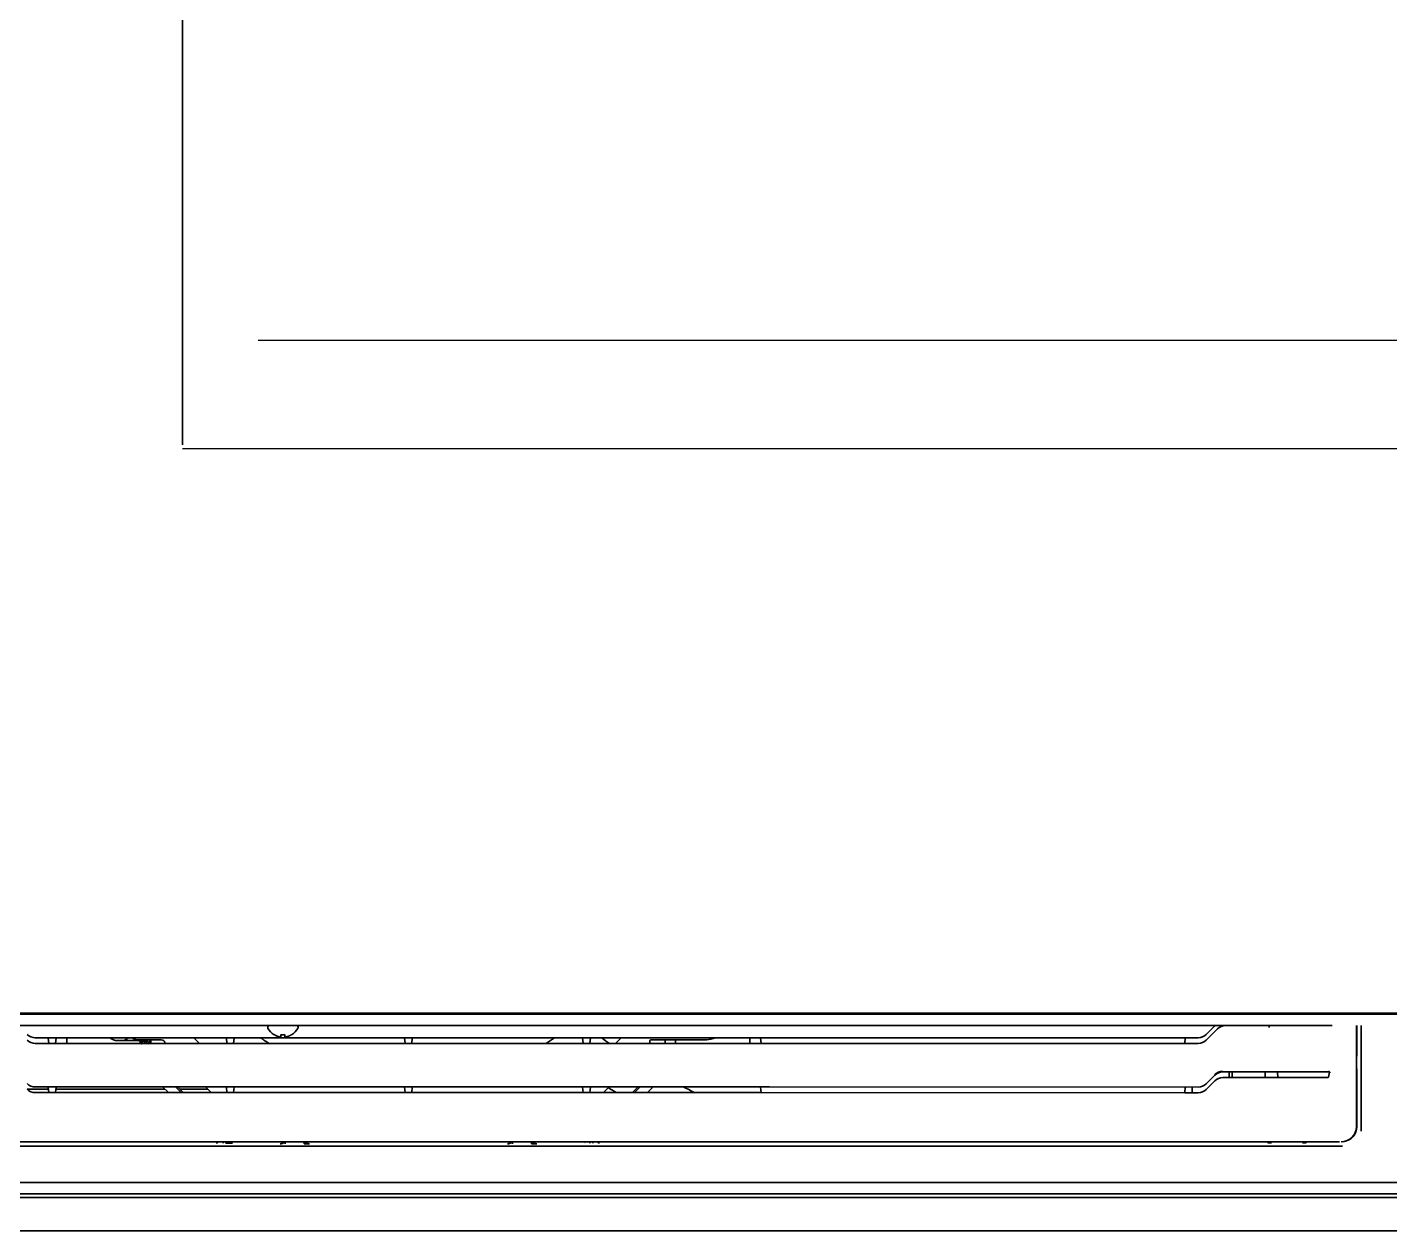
# Model space of a CAD drawing. Header units: inches. Extents: x 786 to 5755, y -850 to 3635.
# Drawn here: x 3603.3 to 3962.9, y 1287.9 to 1605.5 of the extents above; entities that cross this region are included whole.
import ezdxf

# ---------------------------------------------------------------- set-up
doc = ezdxf.new("R2010")
doc.units = ezdxf.units.IN
doc.layers.add('1', color=7, linetype='Continuous', true_color=0xffffff)
doc.layers.add('4', color=7, linetype='Continuous', true_color=0xffffff)

msp = doc.modelspace()

# ---------------------------------------------------------------- linework, layer by layer
at = {"color": 2}
msp.add_line((3664.24, 1522.93), (3987.24, 1522.93), dxfattribs=at)
at = {"color": 7}
msp.add_line((3644.24, 1494.38), (4007.24, 1494.38), dxfattribs=at)
at = {"layer": '1', "color": 7, "linetype": 'Continuous', "lineweight": 35}
for p, q in [((3644.24, 1987.38), (3644.24, 1495.38)), ((3593.79, 1345.13), (3996.34, 1345.13)), ((3594.24, 1345.38), (4057.74, 1345.38)), ((3655.14, 1345.13), (3655.14, 1345.38)), ((3593.79, 1342.13), (3947.69, 1342.13)), ((3666.74, 1341.73), (3666.74, 1341.53)), ((3674.74, 1341.53), (3674.74, 1341.73)), ((3916.69, 1341.98), (3914.44, 1339.73)), ((3931.02, 1342.07), (3919.52, 1342.07)), ((3925.89, 1342.07), (3925.89, 1342.11)), ((3926.29, 1342.11), (3926.29, 1342.07)), ((3929.96, 1342.07), (3929.96, 1342.1)), ((3954.06, 1315.4), (3954.06, 1342.11)), ((3608.59, 1338.88), (3605.41, 1338.88)), ((3611.14, 1338.88), (3608.59, 1338.88)), ((3608.99, 1337.38), (3608.84, 1338.84)), ((3610.89, 1338.84), (3610.74, 1337.38)), ((3655.59, 1338.88), (3611.14, 1338.88)), ((3638.66, 1338.34), (3632.35, 1338.34)), ((3647.24, 1338.88), (3648.74, 1337.38)), ((3658.14, 1338.88), (3655.59, 1338.88)), ((3655.99, 1337.38), (3655.84, 1338.84)), ((3657.89, 1338.84), (3657.74, 1337.38)), ((3702.59, 1338.88), (3658.14, 1338.88)), ((3668.44, 1339.65), (3668.44, 1339.69)), ((3673.04, 1339.69), (3673.04, 1339.65)), ((3705.14, 1338.88), (3702.59, 1338.88)), ((3702.99, 1337.38), (3702.84, 1338.84)), ((3704.89, 1338.84), (3704.74, 1337.38)), ((3749.59, 1338.88), (3705.14, 1338.88)), ((3740.74, 1337.38), (3740.74, 1337.68)), ((3752.14, 1338.88), (3749.59, 1338.88)), ((3749.99, 1337.38), (3749.84, 1338.84)), ((3751.89, 1338.84), (3751.74, 1337.38)), ((3796.59, 1338.88), (3752.14, 1338.88)), ((3758.5, 1337.38), (3760, 1338.88)), ((3767.57, 1337.38), (3767.57, 1337.84)), ((3768.07, 1338.34), (3782.57, 1338.34)), ((3799.14, 1338.88), (3796.59, 1338.88)), ((3796.99, 1337.38), (3796.84, 1338.84)), ((3912.32, 1338.86), (3799.14, 1338.88)), ((3908.89, 1338.81), (3908.74, 1337.36)), ((3917.4, 1341.19), (3914.44, 1338.23)), ((3608.99, 1337.38), (3605.41, 1337.38)), ((3610.74, 1337.38), (3608.99, 1337.38)), ((3655.99, 1337.38), (3610.74, 1337.38)), ((3657.74, 1337.38), (3655.99, 1337.38)), ((3702.99, 1337.38), (3657.74, 1337.38)), ((3704.74, 1337.38), (3702.99, 1337.38)), ((3749.99, 1337.38), (3704.74, 1337.38)), ((3751.74, 1337.38), (3749.99, 1337.38)), ((3796.99, 1337.38), (3751.74, 1337.38)), ((3908.74, 1337.38), (3796.99, 1337.38)), ((3912.32, 1337.36), (3908.74, 1337.36)), ((3916.69, 1328.98), (3914.44, 1326.73)), ((3916.69, 1327.48), (3914.44, 1325.23)), ((3946.96, 1329.86), (3918.81, 1329.86)), ((3946.2, 1328.36), (3918.81, 1328.36)), ((3920.46, 1329.86), (3920.46, 1328.36)), ((3921.26, 1329.86), (3921.26, 1328.36)), ((3929.96, 1328.36), (3929.96, 1329.86)), ((3933.3, 1328.36), (3933.27, 1329.86)), ((3946.99, 1329.81), (3946.7, 1328.44)), ((3603.23, 1325.32), (3608.89, 1325.32)), ((3608.59, 1325.88), (3605.41, 1325.88)), ((3608.99, 1324.38), (3605.41, 1324.38)), ((3611.14, 1325.88), (3608.59, 1325.88)), ((3608.99, 1324.38), (3608.84, 1325.84)), ((3610.74, 1324.38), (3608.99, 1324.38)), ((3610.89, 1325.84), (3610.74, 1324.38)), ((3655.99, 1324.38), (3610.74, 1324.38)), ((3610.84, 1325.32), (3622.49, 1325.32)), ((3655.59, 1325.88), (3611.14, 1325.88)), ((3622.49, 1325.32), (3639.58, 1325.32)), ((3643.52, 1325.32), (3650.91, 1325.32)), ((3650.34, 1325.88), (3651.84, 1324.38)), ((3658.14, 1325.88), (3655.59, 1325.88)), ((3655.99, 1324.38), (3655.84, 1325.84)), ((3657.74, 1324.38), (3655.99, 1324.38)), ((3657.89, 1325.84), (3657.74, 1324.38)), ((3702.99, 1324.38), (3657.74, 1324.38)), ((3702.59, 1325.88), (3658.14, 1325.88)), ((3660.45, 1325.88), (3660.44, 1325.88)), ((3660.45, 1325.88), (3702.61, 1325.88)), ((3668.32, 1325.88), (3668.32, 1325.88)), ((3669.24, 1325.88), (3669.24, 1325.88)), ((3705.14, 1325.88), (3702.59, 1325.88)), ((3702.99, 1324.38), (3702.84, 1325.84)), ((3704.74, 1324.38), (3702.99, 1324.38)), ((3704.89, 1325.84), (3704.74, 1324.38)), ((3749.99, 1324.38), (3704.74, 1324.38)), ((3705.12, 1325.88), (3746.79, 1325.88)), ((3749.59, 1325.88), (3705.14, 1325.88)), ((3716.8, 1325.88), (3716.8, 1325.88)), ((3740.74, 1325.88), (3740.74, 1325.88)), ((3746.8, 1325.88), (3746.79, 1325.88)), ((3752.14, 1325.88), (3749.59, 1325.88)), ((3749.99, 1324.38), (3749.84, 1325.84)), ((3751.74, 1324.38), (3749.99, 1324.38)), ((3751.89, 1325.84), (3751.74, 1324.38)), ((3796.99, 1324.38), (3751.74, 1324.38)), ((3796.59, 1325.88), (3752.14, 1325.88)), ((3755.4, 1324.38), (3756.9, 1325.88)), ((3799.14, 1325.88), (3796.59, 1325.88)), ((3796.99, 1324.38), (3796.84, 1325.84)), ((3908.74, 1324.36), (3796.99, 1324.38)), ((3912.32, 1325.86), (3799.14, 1325.88)), ((3908.89, 1325.81), (3908.74, 1324.36)), ((3912.32, 1324.36), (3908.74, 1324.36)), ((3910.74, 1325.86), (3910.74, 1324.36)), ((3954.06, 1322.61), (3954.18, 1322.61)), ((3567.66, 1311.43), (3949.61, 1311.43)), ((4195.24, 1297.63), (3456.24, 1297.63)), ((3464.54, 1296.73), (4189.24, 1296.73)), ((4189.24, 1287.93), (3462.54, 1287.93))]:
    msp.add_line(p, q, dxfattribs=at)
for centre, radius, start, end in [((3667.14, 1341.73), 0.4, 90, 180), ((3667.14, 1341.53), 0.4, 180, 210.3012), ((3670.94, 1343.75), 4.8, 210.3012, 238.6273), ((3670.54, 1343.75), 4.8, 301.3727, 329.6988), ((3674.34, 1341.73), 0.4, 0, 90), ((3674.34, 1341.53), 0.4, 329.6988, 0), ((3918.81, 1339.86), 3, 131.4091, 135), ((3605.41, 1341.88), 3, 225, 270), ((3605.41, 1340.38), 3, 225, 270), ((3632.35, 1340.34), 2, 226.8886, 270), ((3638.66, 1337.34), 1, 2.2894, 90), ((3768.07, 1337.84), 0.5, 90, 180), ((3782.57, 1343.34), 5, 270, 296.8791), ((3912.32, 1341.86), 3, 270, 315), ((3912.32, 1340.36), 3, 270, 315), ((3918.81, 1326.86), 3.14, 90, 135), ((3918.81, 1326.86), 3, 90, 135), ((3918.81, 1325.36), 3, 90, 135), ((3605.41, 1328.88), 3, 225, 270), ((3605.41, 1327.38), 3, 225, 270), ((3912.32, 1328.86), 3, 270, 315), ((3912.32, 1327.36), 3, 270, 315)]:
    msp.add_arc(centre, radius, start, end, dxfattribs=at)
for centre, major_axis, ratio, start_param, end_param in [((3919.51, 1339.06), (-1.2, -2.76), 0.995478, 3.550685, 4.336194), ((3931.01, 1341.61), (0, 0.5), 0.017455, 4.712389, 6.195919), ((3608.59, 1338.84), (0.25, 0), 0.166667, 0.017453, 1.570796), ((3611.14, 1338.84), (0.25, 0), 0.166667, 1.570796, 3.124139), ((3655.59, 1338.84), (0.25, 0), 0.166667, 0.017453, 1.570796), ((3658.14, 1338.84), (0.25, 0), 0.166667, 1.570796, 3.124139), ((3703.66, 1348.88), (44.84, 0), 0.444209, 3.667605, 3.764417), ((3702.59, 1338.84), (0.25, 0), 0.166667, 0.017453, 1.570796), ((3705.14, 1338.84), (0.25, 0), 0.166667, 1.570796, 3.124139), ((3703.66, 1348.88), (44.84, 0), 0.444209, 5.667639, 5.757173), ((3749.59, 1338.84), (0.25, 0), 0.166667, 0.017453, 1.570796), ((3752.14, 1338.84), (0.25, 0), 0.166667, 1.570796, 3.124139), ((3796.59, 1338.84), (0.25, 0), 0.166667, 0.017453, 1.570796), ((3909.14, 1338.81), (0.25, 0), 0.166667, 1.570796, 3.124139), ((3946.2, 1328.44), (0.5, 0), 0.166667, 4.712389, 6.248279), ((3608.59, 1325.84), (0.25, 0), 0.166667, 0.017453, 1.570796), ((3611.14, 1325.84), (0.25, 0), 0.166667, 1.570796, 3.124139), ((3655.59, 1325.84), (0.25, 0), 0.166667, 0.017453, 1.570796), ((3658.14, 1325.84), (0.25, 0), 0.166667, 1.570796, 3.124139), ((3702.59, 1325.84), (0.25, 0), 0.166667, 0.017453, 1.570796), ((3705.14, 1325.84), (0.25, 0), 0.166667, 1.570796, 3.124139), ((3749.59, 1325.84), (0.25, 0), 0.166667, 0.017453, 1.570796), ((3752.14, 1325.84), (0.25, 0), 0.166667, 1.570796, 3.124139), ((3796.59, 1325.84), (0.25, 0), 0.166667, 0.017453, 1.570796), ((3909.14, 1325.81), (0.25, 0), 0.166667, 1.570796, 3.124139), ((3950.06, 1315.41), (-2.83, 2.83), 0.999848, 2.356347, 3.926839)]:
    msp.add_ellipse(centre, major_axis=major_axis, ratio=ratio, start_param=start_param, end_param=end_param, dxfattribs=at)
for points, knots in [([(3668.44, 1339.69), (3668.64, 1339.56), (3668.85, 1339.45), (3669.18, 1339.32), (3669.29, 1339.27), (3669.51, 1339.2), (3669.62, 1339.16), (3669.74, 1339.14)], [0, 0, 0, 0, 0.5, 0.5, 0.75, 0.75, 1, 1, 1, 1]), ([(3671.24, 1339.69), (3671.24, 1339.56), (3671.24, 1339.45), (3671.24, 1339.32), (3671.24, 1339.27), (3671.24, 1339.2), (3671.24, 1339.16), (3671.24, 1339.14)], [0, 0, 0, 0, 0.5, 0.5, 0.75, 0.75, 1, 1, 1, 1]), ([(3947.05, 1329.62), (3947.05, 1329.62), (3947.05, 1329.62), (3947.05, 1329.63), (3947.05, 1329.64), (3947.05, 1329.66), (3947.04, 1329.69), (3947.04, 1329.71), (3947.03, 1329.74), (3947.02, 1329.75), (3947.01, 1329.78), (3947, 1329.8), (3946.98, 1329.84), (3946.97, 1329.85), (3946.95, 1329.86), (3946.94, 1329.87), (3946.92, 1329.9), (3946.9, 1329.91), (3946.85, 1329.94), (3946.83, 1329.95), (3946.8, 1329.97), (3946.79, 1329.97), (3946.76, 1329.98), (3946.75, 1329.98), (3946.73, 1329.98), (3946.72, 1329.99), (3946.7, 1329.99), (3946.69, 1329.99), (3946.68, 1329.99), (3946.67, 1329.99), (3946.67, 1329.99), (3946.67, 1329.99)], [0, 0, 0, 0, 0.015625, 0.015625, 0.03125, 0.0625, 0.125, 0.1875, 0.1875, 0.25, 0.25, 0.375, 0.375, 0.4375, 0.4375, 0.5, 0.5, 0.625, 0.625, 0.75, 0.75, 0.8125, 0.8125, 0.875, 0.875, 0.9375, 0.9375, 0.96875, 0.984375, 0.984375, 1, 1, 1, 1])]:
    msp.add_open_spline(points, degree=3, knots=knots, dxfattribs=at)
for points in [[(3669.74, 1339.14), (3669.76, 1339.13), (3669.81, 1339.13), (3669.88, 1339.12), (3669.95, 1339.12), (3670.03, 1339.12), (3670.1, 1339.12), (3670.17, 1339.13), (3670.22, 1339.13), (3670.24, 1339.14)], [(3670.24, 1339.14), (3670.24, 1339.15), (3670.24, 1339.18), (3670.24, 1339.23), (3670.24, 1339.29), (3670.24, 1339.35), (3670.24, 1339.41), (3670.24, 1339.49), (3670.24, 1339.58), (3670.24, 1339.65), (3670.24, 1339.69)], [(3670.24, 1339.69), (3670.41, 1339.66), (3670.74, 1339.64), (3671.07, 1339.66), (3671.24, 1339.69)], [(3671.24, 1339.14), (3671.27, 1339.13), (3671.32, 1339.13), (3671.39, 1339.12), (3671.46, 1339.12), (3671.53, 1339.12), (3671.6, 1339.12), (3671.67, 1339.13), (3671.72, 1339.13), (3671.74, 1339.14)], [(3671.74, 1339.14), (3671.79, 1339.15), (3671.9, 1339.18), (3672.06, 1339.23), (3672.22, 1339.29), (3672.38, 1339.35), (3672.53, 1339.41), (3672.69, 1339.49), (3672.85, 1339.58), (3672.98, 1339.65), (3673.04, 1339.69)], [(3756.99, 1337.37), (3756.26, 1337.85), (3755.54, 1338.33), (3754.82, 1338.82)], [(3756.69, 1325.66), (3757.37, 1325.23), (3758.06, 1324.81), (3758.75, 1324.38)], [(3779.51, 1324.35), (3778.53, 1324.83), (3777.55, 1325.32), (3776.58, 1325.81)]]:
    msp.add_open_spline(points, degree=3, dxfattribs=at)
at = {"layer": '4', "color": 7, "linetype": 'Continuous', "lineweight": 35}
for p, q in [((3923.76, 1342.07), (3923.76, 1342.11)), ((3954.18, 1334.25), (3954.18, 1342.11)), ((3955.35, 1314.24), (3955.35, 1342.11)), ((3613.76, 1337.38), (3613.76, 1338.88)), ((3627.11, 1338.13), (3632.6, 1338.13)), ((3633.1, 1337.63), (3633.1, 1337.38)), ((3635.88, 1338.34), (3635.88, 1337.38)), ((3771.6, 1337.38), (3771.6, 1338.34)), ((3774.38, 1337.38), (3774.38, 1338.34)), ((3793.97, 1338.88), (3793.97, 1337.38)), ((3954.18, 1315.41), (3954.18, 1330.46)), ((3640.52, 1324.38), (3639.02, 1325.88)), ((3642.44, 1325.88), (3643.94, 1324.38)), ((3644.46, 1324.38), (3642.96, 1325.88)), ((3764.52, 1325.88), (3763.02, 1324.38)), ((3763.54, 1324.38), (3765.04, 1325.88)), ((3768.46, 1325.88), (3766.96, 1324.38)), ((3566.37, 1310.27), (3950.37, 1310.27)), ((3654.95, 1311.43), (3654.95, 1311.03)), ((3655.73, 1311.43), (3655.73, 1311.03)), ((3656.89, 1311.43), (3657.1, 1311.22)), ((3671.39, 1311.33), (3671.39, 1310.83)), ((3676.34, 1311.33), (3676.34, 1310.83)), ((3731.39, 1310.83), (3731.39, 1311.33)), ((3736.34, 1310.83), (3736.34, 1311.33)), ((3750.38, 1311.22), (3750.59, 1311.43)), ((3751.75, 1311.43), (3751.75, 1311.03)), ((3752.53, 1311.43), (3752.53, 1311.03)), ((3930.68, 1311.13), (3930.68, 1311.41)), ((3940.8, 1311.41), (3940.8, 1311.13)), ((3457.99, 1300.63), (4193.77, 1300.63))]:
    msp.add_line(p, q, dxfattribs=at)
for centre, major_axis, ratio, start_param, end_param in [((3627.11, 1341.13), (-2.12, -2.12), 0.998783, 0.060674, 0.784789), ((3629.04, 1339.35), (0.291, 0.962), 0.939005, 3.453387, 4.504847), ((3632.6, 1337.63), (-0.354, -0.354), 0.998783, 2.356803, 3.926382), ((3632.83, 1337.9), (0.496, -0.065), 0.965919, 0.13524, 1.300613), ((3633.37, 1338.84), (0, 1.5), 0.034921, 2.249931, 3.054326), ((3635.61, 1338.84), (0, 1.5), 0.034921, 3.228859, 4.373889), ((3953.68, 1334.25), (-0.354, 0.354), 0.998783, 3.233805, 3.926382), ((3953.68, 1330.46), (0.354, 0.354), 0.998783, 5.498396, 6.190973), ((3950.18, 1315.42), (-2.83, 2.83), 0.998783, 2.425448, 3.926382), ((3653.14, 1311.57), (-0.191, -0.462), 0.995862, 0.394167, 1.674009), ((3655.69, 1311.08), (-1.77, 0), 0.024678, 1.595499, 3.131389), ((3754.34, 1311.57), (0.191, -0.462), 0.995862, 4.609177, 5.889018)]:
    msp.add_ellipse(centre, major_axis=major_axis, ratio=ratio, start_param=start_param, end_param=end_param, dxfattribs=at)
for points, knots in [([(3633.74, 1338.34), (3633.74, 1338.34), (3633.74, 1338.34), (3633.73, 1338.33), (3633.72, 1338.33), (3633.72, 1338.32), (3633.71, 1338.31), (3633.7, 1338.31), (3633.7, 1338.3), (3633.69, 1338.29), (3633.68, 1338.28), (3633.67, 1338.28), (3633.67, 1338.27), (3633.66, 1338.26), (3633.65, 1338.26), (3633.64, 1338.25), (3633.64, 1338.24), (3633.63, 1338.24), (3633.62, 1338.23), (3633.61, 1338.22), (3633.61, 1338.22), (3633.59, 1338.2), (3633.57, 1338.18), (3633.55, 1338.16), (3633.52, 1338.13), (3633.49, 1338.1), (3633.47, 1338.08), (3633.44, 1338.05), (3633.42, 1338.02), (3633.4, 1338), (3633.39, 1337.99), (3633.38, 1337.98), (3633.38, 1337.97), (3633.37, 1337.96), (3633.37, 1337.95), (3633.36, 1337.95), (3633.36, 1337.94), (3633.35, 1337.93), (3633.35, 1337.93), (3633.35, 1337.92), (3633.34, 1337.92), (3633.34, 1337.91), (3633.34, 1337.91), (3633.34, 1337.91), (3633.34, 1337.9), (3633.33, 1337.9), (3633.33, 1337.9), (3633.33, 1337.9), (3633.33, 1337.9), (3633.33, 1337.89), (3633.33, 1337.89), (3633.33, 1337.89), (3633.33, 1337.89), (3633.33, 1337.89), (3633.33, 1337.89), (3633.33, 1337.89), (3633.33, 1337.89), (3633.33, 1337.9), (3633.33, 1337.9), (3633.33, 1337.9), (3633.33, 1337.9), (3633.33, 1337.9)], [0, 0, 0, 0, 0.003801, 0.013771, 0.023792, 0.033868, 0.044001, 0.054195, 0.064452, 0.074776, 0.08517, 0.095636, 0.106177, 0.116796, 0.127497, 0.138281, 0.149153, 0.160114, 0.171169, 0.182319, 0.193568, 0.204919, 0.24525, 0.288138, 0.333652, 0.38185, 0.432789, 0.486526, 0.54313, 0.602678, 0.627146, 0.650768, 0.67355, 0.695498, 0.716618, 0.736919, 0.756406, 0.775088, 0.792971, 0.810064, 0.826372, 0.841904, 0.856667, 0.870667, 0.883911, 0.896406, 0.908159, 0.919177, 0.929465, 0.939032, 0.947883, 0.956027, 0.963472, 0.970228, 0.976307, 0.981723, 0.986496, 0.990656, 0.994244, 0.997324, 1, 1, 1, 1]), ([(3633.47, 1337.18), (3633.47, 1337.18), (3633.47, 1337.19), (3633.47, 1337.21), (3633.47, 1337.22), (3633.48, 1337.24), (3633.48, 1337.25), (3633.48, 1337.27), (3633.48, 1337.28), (3633.49, 1337.3), (3633.49, 1337.31), (3633.49, 1337.33), (3633.5, 1337.35), (3633.5, 1337.36), (3633.51, 1337.38), (3633.51, 1337.39), (3633.51, 1337.41), (3633.52, 1337.42), (3633.53, 1337.44), (3633.53, 1337.45), (3633.54, 1337.47), (3633.54, 1337.48), (3633.55, 1337.49), (3633.56, 1337.51), (3633.56, 1337.52), (3633.57, 1337.54), (3633.58, 1337.55), (3633.58, 1337.57), (3633.59, 1337.58), (3633.6, 1337.6), (3633.61, 1337.61), (3633.62, 1337.62), (3633.63, 1337.64), (3633.63, 1337.65), (3633.64, 1337.67), (3633.65, 1337.68), (3633.66, 1337.69), (3633.67, 1337.71), (3633.68, 1337.72), (3633.69, 1337.73), (3633.7, 1337.75), (3633.72, 1337.76), (3633.73, 1337.77), (3633.74, 1337.78), (3633.75, 1337.8), (3633.76, 1337.81), (3633.77, 1337.82), (3633.79, 1337.83), (3633.8, 1337.84), (3633.81, 1337.85), (3633.82, 1337.87), (3633.83, 1337.88), (3633.85, 1337.89), (3633.86, 1337.9), (3633.88, 1337.91), (3633.89, 1337.92), (3633.91, 1337.93), (3633.92, 1337.94), (3633.94, 1337.95), (3633.96, 1337.96), (3633.97, 1337.97), (3633.99, 1337.99), (3634.01, 1338), (3634.03, 1338.01), (3634.05, 1338.02), (3634.07, 1338.02), (3634.09, 1338.03), (3634.12, 1338.04), (3634.14, 1338.05), (3634.16, 1338.06), (3634.19, 1338.07), (3634.21, 1338.07), (3634.24, 1338.08), (3634.26, 1338.09), (3634.29, 1338.09), (3634.31, 1338.1), (3634.34, 1338.1), (3634.37, 1338.11), (3634.4, 1338.11), (3634.43, 1338.11), (3634.45, 1338.11), (3634.46, 1338.11)], [0, 0, 0, 0, 0.010056, 0.020142, 0.030258, 0.040404, 0.05058, 0.060785, 0.071022, 0.081288, 0.091585, 0.101913, 0.112272, 0.122662, 0.133083, 0.143536, 0.154019, 0.164534, 0.175081, 0.18566, 0.196271, 0.206913, 0.217588, 0.228296, 0.239035, 0.249807, 0.260612, 0.27145, 0.28232, 0.293224, 0.30416, 0.31513, 0.326134, 0.33717, 0.348241, 0.359345, 0.370483, 0.381655, 0.39286, 0.4041, 0.415375, 0.426683, 0.438026, 0.449404, 0.460816, 0.472263, 0.483745, 0.495262, 0.505713, 0.516467, 0.527522, 0.53888, 0.55054, 0.562502, 0.574767, 0.587335, 0.600205, 0.613377, 0.626853, 0.640631, 0.654712, 0.669096, 0.683784, 0.698774, 0.714067, 0.729663, 0.745562, 0.761765, 0.778271, 0.79508, 0.812192, 0.829607, 0.847326, 0.865349, 0.883674, 0.902303, 0.921236, 0.940471, 0.960011, 0.979854, 1, 1, 1, 1]), ([(3634.23, 1337.38), (3634.24, 1337.53), (3634.26, 1337.68), (3634.34, 1337.97), (3634.4, 1338.09), (3634.46, 1338.11)], [0, 0, 0, 0, 0.387278, 0.387278, 1, 1, 1, 1]), ([(3635.51, 1337.18), (3635.49, 1337.42), (3635.37, 1337.66), (3635.01, 1338), (3634.77, 1338.11), (3634.52, 1338.11)], [0, 0, 0, 0, 0.499588, 0.499588, 1, 1, 1, 1]), ([(3634.75, 1337.38), (3634.75, 1337.39), (3634.75, 1337.39), (3634.75, 1337.41), (3634.75, 1337.42), (3634.74, 1337.44), (3634.74, 1337.45), (3634.74, 1337.47), (3634.74, 1337.48), (3634.74, 1337.5), (3634.74, 1337.51), (3634.73, 1337.53), (3634.73, 1337.54), (3634.73, 1337.56), (3634.73, 1337.57), (3634.73, 1337.59), (3634.72, 1337.6), (3634.72, 1337.61), (3634.72, 1337.63), (3634.72, 1337.64), (3634.71, 1337.66), (3634.71, 1337.67), (3634.71, 1337.68), (3634.71, 1337.7), (3634.7, 1337.71), (3634.7, 1337.73), (3634.7, 1337.74), (3634.7, 1337.75), (3634.69, 1337.76), (3634.69, 1337.78), (3634.69, 1337.79), (3634.68, 1337.8), (3634.68, 1337.81), (3634.68, 1337.82), (3634.68, 1337.84), (3634.67, 1337.85), (3634.67, 1337.86), (3634.66, 1337.87), (3634.66, 1337.88), (3634.66, 1337.9), (3634.65, 1337.91), (3634.65, 1337.92), (3634.64, 1337.93), (3634.64, 1337.94), (3634.64, 1337.96), (3634.63, 1337.97), (3634.63, 1337.98), (3634.62, 1337.99), (3634.62, 1338), (3634.61, 1338.01), (3634.61, 1338.02), (3634.6, 1338.03), (3634.59, 1338.04), (3634.59, 1338.05), (3634.58, 1338.06), (3634.58, 1338.07), (3634.57, 1338.07), (3634.56, 1338.08), (3634.56, 1338.09), (3634.55, 1338.09), (3634.55, 1338.1), (3634.54, 1338.1), (3634.53, 1338.11), (3634.53, 1338.11), (3634.52, 1338.11)], [0, 0, 0, 0, 0.00512, 0.018095, 0.03111, 0.044164, 0.057258, 0.070392, 0.083565, 0.096779, 0.110032, 0.123326, 0.136661, 0.150036, 0.163451, 0.176908, 0.190406, 0.203944, 0.217524, 0.231146, 0.244809, 0.258514, 0.27226, 0.286049, 0.299879, 0.313752, 0.327667, 0.341625, 0.355625, 0.369668, 0.383754, 0.396514, 0.409643, 0.423141, 0.437008, 0.451244, 0.46585, 0.480824, 0.496168, 0.511881, 0.527964, 0.544417, 0.561239, 0.578431, 0.595993, 0.613924, 0.632226, 0.650898, 0.66994, 0.689351, 0.709133, 0.729286, 0.749808, 0.770701, 0.791964, 0.813597, 0.835601, 0.857975, 0.88072, 0.903835, 0.92732, 0.951176, 0.975403, 1, 1, 1, 1]), ([(3669.99, 1310.86), (3669.99, 1310.86), (3670, 1310.86), (3670.02, 1310.86), (3670.04, 1310.87), (3670.05, 1310.87), (3670.07, 1310.87), (3670.09, 1310.87), (3670.11, 1310.87), (3670.12, 1310.87), (3670.14, 1310.88), (3670.16, 1310.88), (3670.18, 1310.88), (3670.2, 1310.89), (3670.21, 1310.89), (3670.23, 1310.89), (3670.25, 1310.9), (3670.27, 1310.9), (3670.29, 1310.91), (3670.31, 1310.92), (3670.32, 1310.92), (3670.34, 1310.93), (3670.36, 1310.94), (3670.38, 1310.94), (3670.4, 1310.95), (3670.42, 1310.96), (3670.44, 1310.97), (3670.46, 1310.98), (3670.47, 1310.99), (3670.49, 1311), (3670.51, 1311.01), (3670.53, 1311.02), (3670.55, 1311.03), (3670.56, 1311.05), (3670.58, 1311.06), (3670.6, 1311.07), (3670.62, 1311.09), (3670.63, 1311.1), (3670.65, 1311.12), (3670.67, 1311.13), (3670.68, 1311.15), (3670.7, 1311.16), (3670.72, 1311.18), (3670.73, 1311.2), (3670.75, 1311.21), (3670.76, 1311.23), (3670.78, 1311.25), (3670.79, 1311.27), (3670.8, 1311.29), (3670.82, 1311.31), (3670.83, 1311.33), (3670.84, 1311.35), (3670.86, 1311.37), (3670.87, 1311.39), (3670.88, 1311.41), (3670.88, 1311.42), (3670.89, 1311.43)], [0, 0, 0, 0, 0.014625, 0.029416, 0.044374, 0.059497, 0.074788, 0.090246, 0.105871, 0.121664, 0.137625, 0.153753, 0.170048, 0.18651, 0.203139, 0.219934, 0.236893, 0.254017, 0.271304, 0.288753, 0.306363, 0.324131, 0.342058, 0.36014, 0.378375, 0.396763, 0.4153, 0.433983, 0.452811, 0.47178, 0.490888, 0.510131, 0.529505, 0.549009, 0.568637, 0.588385, 0.608251, 0.62823, 0.648316, 0.668507, 0.688797, 0.709181, 0.729654, 0.750212, 0.770849, 0.79156, 0.812339, 0.833181, 0.85408, 0.87503, 0.896026, 0.917061, 0.938129, 0.959225, 0.980343, 1, 1, 1, 1]), ([(3669.99, 1310.86), (3669.99, 1310.86), (3670.01, 1310.86), (3670.02, 1310.86), (3670.04, 1310.86), (3670.06, 1310.87), (3670.08, 1310.87), (3670.09, 1310.87), (3670.11, 1310.87), (3670.13, 1310.87), (3670.14, 1310.87), (3670.16, 1310.87), (3670.18, 1310.88), (3670.19, 1310.88), (3670.21, 1310.88), (3670.22, 1310.88), (3670.24, 1310.88), (3670.25, 1310.89), (3670.26, 1310.89), (3670.28, 1310.89), (3670.29, 1310.9), (3670.31, 1310.9), (3670.32, 1310.9), (3670.33, 1310.9), (3670.34, 1310.91), (3670.36, 1310.91), (3670.37, 1310.91), (3670.38, 1310.92), (3670.39, 1310.92), (3670.41, 1310.92), (3670.42, 1310.93), (3670.43, 1310.93), (3670.44, 1310.93), (3670.45, 1310.94), (3670.46, 1310.94), (3670.47, 1310.95), (3670.48, 1310.95), (3670.49, 1310.95), (3670.5, 1310.96), (3670.51, 1310.96), (3670.52, 1310.96), (3670.53, 1310.97), (3670.54, 1310.97), (3670.55, 1310.97), (3670.56, 1310.98), (3670.56, 1310.98), (3670.57, 1310.98), (3670.58, 1310.99), (3670.59, 1310.99), (3670.59, 1310.99), (3670.6, 1311), (3670.61, 1311), (3670.62, 1311), (3670.62, 1311.01), (3670.63, 1311.01), (3670.64, 1311.01), (3670.64, 1311.01), (3670.65, 1311.02), (3670.65, 1311.02), (3670.66, 1311.02), (3670.66, 1311.02), (3670.67, 1311.03), (3670.67, 1311.03), (3670.68, 1311.03), (3670.68, 1311.03), (3670.69, 1311.04), (3670.69, 1311.04), (3670.7, 1311.04), (3670.72, 1311.05), (3670.74, 1311.06), (3670.76, 1311.07), (3670.78, 1311.08), (3670.81, 1311.09), (3670.83, 1311.1), (3670.85, 1311.11), (3670.87, 1311.12), (3670.89, 1311.13), (3670.91, 1311.14), (3670.93, 1311.15), (3670.95, 1311.16), (3670.97, 1311.17), (3670.99, 1311.18), (3671.01, 1311.19), (3671.05, 1311.21), (3671.12, 1311.23), (3671.19, 1311.26), (3671.25, 1311.29), (3671.29, 1311.3), (3671.32, 1311.31), (3671.34, 1311.31), (3671.35, 1311.32), (3671.35, 1311.32), (3671.36, 1311.32), (3671.36, 1311.32), (3671.37, 1311.32), (3671.37, 1311.33), (3671.37, 1311.33), (3671.38, 1311.33), (3671.38, 1311.33), (3671.38, 1311.33), (3671.38, 1311.33), (3671.38, 1311.33), (3671.38, 1311.33), (3671.38, 1311.33)], [0, 0, 0, 0, 0.01249, 0.024793, 0.036913, 0.048854, 0.060619, 0.072212, 0.083636, 0.094894, 0.105988, 0.116921, 0.127696, 0.138315, 0.14878, 0.159092, 0.169254, 0.179267, 0.189132, 0.198852, 0.208427, 0.217859, 0.227148, 0.236296, 0.245303, 0.25417, 0.262898, 0.271487, 0.279938, 0.288251, 0.296427, 0.304466, 0.312369, 0.320134, 0.327763, 0.335256, 0.342612, 0.349831, 0.356915, 0.363861, 0.370671, 0.377344, 0.38388, 0.390279, 0.39654, 0.402663, 0.408648, 0.414495, 0.420203, 0.425772, 0.431201, 0.43649, 0.441639, 0.446648, 0.451515, 0.456241, 0.460826, 0.465268, 0.469567, 0.473724, 0.477737, 0.481607, 0.485332, 0.488913, 0.492349, 0.49564, 0.498786, 0.501786, 0.518778, 0.535593, 0.552231, 0.568696, 0.584987, 0.601105, 0.617051, 0.632824, 0.648423, 0.663848, 0.679096, 0.694166, 0.709055, 0.723761, 0.73828, 0.75261, 0.816582, 0.877985, 0.909524, 0.940683, 0.956361, 0.971954, 0.975851, 0.979455, 0.982764, 0.985781, 0.988506, 0.99094, 0.993084, 0.994939, 0.996507, 0.99779, 0.998792, 0.999521, 1, 1, 1, 1]), ([(3677.74, 1310.86), (3677.74, 1310.86), (3677.74, 1310.86), (3677.69, 1310.86), (3677.64, 1310.86), (3677.46, 1310.85), (3677.3, 1310.84), (3677, 1310.84), (3676.88, 1310.83), (3676.62, 1310.83), (3676.48, 1310.83), (3676.34, 1310.83)], [0, 0, 0, 0, 0.003578, 0.003578, 0.140614, 0.140614, 0.532754, 0.532754, 0.765512, 0.765512, 1, 1, 1, 1]), ([(3676.35, 1311.33), (3676.35, 1311.33), (3676.35, 1311.33), (3676.35, 1311.33), (3676.35, 1311.33), (3676.35, 1311.33), (3676.35, 1311.33), (3676.35, 1311.33), (3676.35, 1311.33), (3676.36, 1311.33), (3676.36, 1311.33), (3676.36, 1311.33), (3676.36, 1311.32), (3676.37, 1311.32), (3676.37, 1311.32), (3676.37, 1311.32), (3676.38, 1311.32), (3676.38, 1311.32), (3676.38, 1311.32), (3676.39, 1311.32), (3676.4, 1311.31), (3676.41, 1311.31), (3676.42, 1311.3), (3676.45, 1311.3), (3676.48, 1311.29), (3676.54, 1311.26), (3676.61, 1311.23), (3676.68, 1311.2), (3676.74, 1311.18), (3676.77, 1311.16), (3676.81, 1311.15), (3676.84, 1311.13), (3676.88, 1311.11), (3676.92, 1311.09), (3676.96, 1311.08), (3676.99, 1311.06), (3677.02, 1311.04), (3677.04, 1311.04), (3677.05, 1311.03), (3677.06, 1311.03), (3677.07, 1311.02), (3677.08, 1311.02), (3677.09, 1311.01), (3677.11, 1311.01), (3677.12, 1311), (3677.14, 1310.99), (3677.15, 1310.99), (3677.17, 1310.98), (3677.18, 1310.97), (3677.2, 1310.97), (3677.22, 1310.96), (3677.24, 1310.95), (3677.26, 1310.94), (3677.28, 1310.94), (3677.3, 1310.93), (3677.33, 1310.92), (3677.35, 1310.92), (3677.37, 1310.91), (3677.4, 1310.9), (3677.43, 1310.9), (3677.45, 1310.89), (3677.48, 1310.89), (3677.51, 1310.88), (3677.54, 1310.88), (3677.57, 1310.87), (3677.6, 1310.87), (3677.64, 1310.87), (3677.67, 1310.87), (3677.71, 1310.86), (3677.73, 1310.86), (3677.74, 1310.86)], [0, 0, 0, 0, 0.0003, 0.00073, 0.001303, 0.002023, 0.002893, 0.003915, 0.00509, 0.006418, 0.0079, 0.009537, 0.011328, 0.013274, 0.015375, 0.017632, 0.020045, 0.022615, 0.025341, 0.028223, 0.035969, 0.043763, 0.051604, 0.059489, 0.090591, 0.122173, 0.18351, 0.247517, 0.27309, 0.299261, 0.326016, 0.353339, 0.381221, 0.409658, 0.438646, 0.46819, 0.498296, 0.50453, 0.51134, 0.518724, 0.526678, 0.535201, 0.544289, 0.553938, 0.564146, 0.57491, 0.586226, 0.598092, 0.610505, 0.623464, 0.636965, 0.651007, 0.66559, 0.680713, 0.696377, 0.712583, 0.729332, 0.746628, 0.764475, 0.782879, 0.801847, 0.821386, 0.841508, 0.862225, 0.883551, 0.905503, 0.9281, 0.951364, 0.975321, 1, 1, 1, 1]), ([(3676.84, 1311.43), (3676.84, 1311.43), (3676.85, 1311.42), (3676.85, 1311.41), (3676.86, 1311.39), (3676.87, 1311.38), (3676.88, 1311.36), (3676.89, 1311.35), (3676.9, 1311.33), (3676.9, 1311.32), (3676.91, 1311.3), (3676.92, 1311.29), (3676.93, 1311.28), (3676.94, 1311.26), (3676.95, 1311.25), (3676.96, 1311.24), (3676.97, 1311.22), (3676.98, 1311.21), (3677, 1311.2), (3677.01, 1311.19), (3677.02, 1311.18), (3677.03, 1311.16), (3677.04, 1311.15), (3677.05, 1311.14), (3677.06, 1311.13), (3677.08, 1311.12), (3677.09, 1311.11), (3677.1, 1311.1), (3677.11, 1311.09), (3677.12, 1311.08), (3677.14, 1311.07), (3677.15, 1311.06), (3677.16, 1311.05), (3677.18, 1311.04), (3677.19, 1311.03), (3677.2, 1311.02), (3677.21, 1311.01), (3677.23, 1311.01), (3677.24, 1311), (3677.25, 1310.99), (3677.27, 1310.98), (3677.28, 1310.98), (3677.29, 1310.97), (3677.31, 1310.96), (3677.32, 1310.96), (3677.33, 1310.95), (3677.35, 1310.95), (3677.36, 1310.94), (3677.37, 1310.93), (3677.39, 1310.93), (3677.4, 1310.92), (3677.41, 1310.92), (3677.43, 1310.92), (3677.44, 1310.91), (3677.45, 1310.91), (3677.47, 1310.9), (3677.48, 1310.9), (3677.49, 1310.9), (3677.51, 1310.89), (3677.52, 1310.89), (3677.53, 1310.89), (3677.54, 1310.88), (3677.56, 1310.88), (3677.57, 1310.88), (3677.58, 1310.88), (3677.6, 1310.88), (3677.61, 1310.87), (3677.62, 1310.87), (3677.63, 1310.87), (3677.65, 1310.87), (3677.66, 1310.87), (3677.67, 1310.87), (3677.68, 1310.87), (3677.69, 1310.87), (3677.71, 1310.86), (3677.72, 1310.86), (3677.73, 1310.86), (3677.74, 1310.86), (3677.74, 1310.86)], [0, 0, 0, 0, 0.007761, 0.02285, 0.037931, 0.053002, 0.068061, 0.083104, 0.09813, 0.113137, 0.128122, 0.143084, 0.15802, 0.172929, 0.187807, 0.202653, 0.217465, 0.232242, 0.24698, 0.261678, 0.276334, 0.290947, 0.305514, 0.320033, 0.334504, 0.348923, 0.36329, 0.377602, 0.391858, 0.406057, 0.420197, 0.434277, 0.448294, 0.462249, 0.476138, 0.489961, 0.503718, 0.517405, 0.531023, 0.54457, 0.558045, 0.571447, 0.584776, 0.598029, 0.611206, 0.624307, 0.63733, 0.650275, 0.663141, 0.675927, 0.688633, 0.701258, 0.713801, 0.726263, 0.738642, 0.750937, 0.76315, 0.775278, 0.787323, 0.799283, 0.811159, 0.822949, 0.834655, 0.846275, 0.85781, 0.86926, 0.880624, 0.891903, 0.903096, 0.914204, 0.925226, 0.936163, 0.947015, 0.957781, 0.968463, 0.97906, 0.989572, 1, 1, 1, 1]), ([(3729.99, 1310.86), (3729.99, 1310.86), (3730, 1310.86), (3730.02, 1310.86), (3730.04, 1310.87), (3730.05, 1310.87), (3730.07, 1310.87), (3730.09, 1310.87), (3730.11, 1310.87), (3730.12, 1310.87), (3730.14, 1310.88), (3730.16, 1310.88), (3730.18, 1310.88), (3730.2, 1310.89), (3730.21, 1310.89), (3730.23, 1310.89), (3730.25, 1310.9), (3730.27, 1310.9), (3730.29, 1310.91), (3730.31, 1310.92), (3730.32, 1310.92), (3730.34, 1310.93), (3730.36, 1310.94), (3730.38, 1310.94), (3730.4, 1310.95), (3730.42, 1310.96), (3730.44, 1310.97), (3730.46, 1310.98), (3730.47, 1310.99), (3730.49, 1311), (3730.51, 1311.01), (3730.53, 1311.02), (3730.55, 1311.03), (3730.56, 1311.05), (3730.58, 1311.06), (3730.6, 1311.07), (3730.62, 1311.09), (3730.63, 1311.1), (3730.65, 1311.12), (3730.67, 1311.13), (3730.68, 1311.15), (3730.7, 1311.16), (3730.72, 1311.18), (3730.73, 1311.2), (3730.75, 1311.21), (3730.76, 1311.23), (3730.78, 1311.25), (3730.79, 1311.27), (3730.8, 1311.29), (3730.82, 1311.31), (3730.83, 1311.33), (3730.84, 1311.35), (3730.86, 1311.37), (3730.87, 1311.39), (3730.88, 1311.41), (3730.88, 1311.42), (3730.89, 1311.43)], [0, 0, 0, 0, 0.014623, 0.029411, 0.044366, 0.059486, 0.074774, 0.090229, 0.105852, 0.121642, 0.1376, 0.153725, 0.170018, 0.186477, 0.203103, 0.219894, 0.236851, 0.253972, 0.271256, 0.288702, 0.306308, 0.324074, 0.341997, 0.360075, 0.378308, 0.396692, 0.415225, 0.433906, 0.45273, 0.471696, 0.4908, 0.51004, 0.529411, 0.548911, 0.568535, 0.58828, 0.608143, 0.628117, 0.648201, 0.668388, 0.688674, 0.709054, 0.729524, 0.750078, 0.770712, 0.791419, 0.812194, 0.833032, 0.853927, 0.874874, 0.895866, 0.916897, 0.937962, 0.959054, 0.980168, 1, 1, 1, 1]), ([(3729.99, 1310.86), (3729.99, 1310.86), (3730.01, 1310.86), (3730.02, 1310.86), (3730.04, 1310.86), (3730.06, 1310.87), (3730.08, 1310.87), (3730.09, 1310.87), (3730.11, 1310.87), (3730.13, 1310.87), (3730.14, 1310.87), (3730.16, 1310.87), (3730.17, 1310.88), (3730.19, 1310.88), (3730.21, 1310.88), (3730.22, 1310.88), (3730.24, 1310.88), (3730.25, 1310.89), (3730.26, 1310.89), (3730.28, 1310.89), (3730.29, 1310.9), (3730.3, 1310.9), (3730.32, 1310.9), (3730.33, 1310.9), (3730.34, 1310.91), (3730.36, 1310.91), (3730.37, 1310.91), (3730.38, 1310.92), (3730.39, 1310.92), (3730.4, 1310.92), (3730.42, 1310.93), (3730.43, 1310.93), (3730.44, 1310.93), (3730.45, 1310.94), (3730.46, 1310.94), (3730.47, 1310.94), (3730.48, 1310.95), (3730.49, 1310.95), (3730.5, 1310.96), (3730.51, 1310.96), (3730.52, 1310.96), (3730.53, 1310.97), (3730.54, 1310.97), (3730.55, 1310.97), (3730.55, 1310.98), (3730.56, 1310.98), (3730.57, 1310.98), (3730.58, 1310.99), (3730.59, 1310.99), (3730.59, 1310.99), (3730.6, 1311), (3730.61, 1311), (3730.62, 1311), (3730.62, 1311.01), (3730.63, 1311.01), (3730.64, 1311.01), (3730.64, 1311.01), (3730.65, 1311.02), (3730.65, 1311.02), (3730.66, 1311.02), (3730.66, 1311.02), (3730.67, 1311.03), (3730.67, 1311.03), (3730.68, 1311.03), (3730.68, 1311.03), (3730.69, 1311.04), (3730.69, 1311.04), (3730.7, 1311.04), (3730.72, 1311.05), (3730.74, 1311.06), (3730.77, 1311.07), (3730.79, 1311.08), (3730.81, 1311.09), (3730.84, 1311.11), (3730.86, 1311.12), (3730.88, 1311.13), (3730.9, 1311.14), (3730.92, 1311.15), (3730.94, 1311.16), (3730.97, 1311.17), (3730.99, 1311.18), (3731.01, 1311.19), (3731.05, 1311.21), (3731.12, 1311.23), (3731.19, 1311.26), (3731.25, 1311.29), (3731.29, 1311.3), (3731.32, 1311.31), (3731.34, 1311.31), (3731.35, 1311.32), (3731.35, 1311.32), (3731.36, 1311.32), (3731.36, 1311.32), (3731.37, 1311.32), (3731.37, 1311.33), (3731.37, 1311.33), (3731.38, 1311.33), (3731.38, 1311.33), (3731.38, 1311.33), (3731.38, 1311.33), (3731.38, 1311.33), (3731.38, 1311.33), (3731.38, 1311.33)], [0, 0, 0, 0, 0.012437, 0.024689, 0.03676, 0.048655, 0.060376, 0.071928, 0.083312, 0.094532, 0.105591, 0.11649, 0.127234, 0.137822, 0.148259, 0.158544, 0.168681, 0.178671, 0.188515, 0.198215, 0.207771, 0.217185, 0.226459, 0.235592, 0.244586, 0.253442, 0.262159, 0.270739, 0.279183, 0.28749, 0.295661, 0.303696, 0.311596, 0.31936, 0.326989, 0.334483, 0.341842, 0.349066, 0.356154, 0.363107, 0.369924, 0.376606, 0.383152, 0.389562, 0.395836, 0.401973, 0.407973, 0.413836, 0.419561, 0.425148, 0.430598, 0.435908, 0.44108, 0.446112, 0.451004, 0.455756, 0.460368, 0.464839, 0.469168, 0.473356, 0.477401, 0.481304, 0.485064, 0.488681, 0.492154, 0.495484, 0.498669, 0.50171, 0.51983, 0.537748, 0.555465, 0.572984, 0.590305, 0.60743, 0.624357, 0.641086, 0.657616, 0.673946, 0.690073, 0.705994, 0.721706, 0.737206, 0.752489, 0.816447, 0.877834, 0.909366, 0.940518, 0.956193, 0.971783, 0.975732, 0.979381, 0.98273, 0.985781, 0.988533, 0.990988, 0.993146, 0.99501, 0.996579, 0.997856, 0.998845, 0.999552, 1, 1, 1, 1]), ([(3737.74, 1310.86), (3737.74, 1310.86), (3737.74, 1310.86), (3737.69, 1310.86), (3737.64, 1310.86), (3737.46, 1310.85), (3737.3, 1310.84), (3737, 1310.84), (3736.88, 1310.83), (3736.62, 1310.83), (3736.48, 1310.83), (3736.34, 1310.83)], [0, 0, 0, 0, 0.003578, 0.003578, 0.140614, 0.140614, 0.532754, 0.532754, 0.765512, 0.765512, 1, 1, 1, 1]), ([(3736.35, 1311.33), (3736.35, 1311.33), (3736.35, 1311.33), (3736.35, 1311.33), (3736.35, 1311.33), (3736.35, 1311.33), (3736.35, 1311.33), (3736.35, 1311.33), (3736.35, 1311.33), (3736.36, 1311.33), (3736.36, 1311.33), (3736.36, 1311.33), (3736.36, 1311.32), (3736.37, 1311.32), (3736.37, 1311.32), (3736.37, 1311.32), (3736.38, 1311.32), (3736.38, 1311.32), (3736.38, 1311.32), (3736.39, 1311.32), (3736.4, 1311.31), (3736.41, 1311.31), (3736.42, 1311.3), (3736.45, 1311.3), (3736.48, 1311.29), (3736.54, 1311.26), (3736.61, 1311.23), (3736.68, 1311.2), (3736.74, 1311.18), (3736.77, 1311.16), (3736.81, 1311.15), (3736.84, 1311.13), (3736.88, 1311.11), (3736.92, 1311.09), (3736.96, 1311.08), (3736.99, 1311.06), (3737.02, 1311.04), (3737.04, 1311.04), (3737.05, 1311.03), (3737.06, 1311.03), (3737.07, 1311.02), (3737.08, 1311.02), (3737.09, 1311.01), (3737.11, 1311.01), (3737.12, 1311), (3737.14, 1310.99), (3737.15, 1310.99), (3737.17, 1310.98), (3737.18, 1310.97), (3737.2, 1310.97), (3737.22, 1310.96), (3737.24, 1310.95), (3737.26, 1310.95), (3737.28, 1310.94), (3737.3, 1310.93), (3737.32, 1310.92), (3737.35, 1310.92), (3737.37, 1310.91), (3737.4, 1310.9), (3737.42, 1310.9), (3737.45, 1310.89), (3737.48, 1310.89), (3737.51, 1310.88), (3737.54, 1310.88), (3737.57, 1310.87), (3737.6, 1310.87), (3737.64, 1310.87), (3737.67, 1310.87), (3737.71, 1310.86), (3737.73, 1310.86), (3737.74, 1310.86)], [0, 0, 0, 0, 0.000325, 0.000773, 0.00136, 0.002089, 0.002965, 0.003989, 0.005162, 0.006484, 0.007957, 0.009581, 0.011356, 0.013283, 0.015362, 0.017594, 0.019978, 0.022515, 0.025205, 0.028049, 0.035796, 0.043592, 0.051434, 0.059321, 0.09043, 0.122019, 0.183373, 0.247394, 0.27298, 0.299163, 0.325926, 0.353256, 0.381143, 0.409582, 0.438571, 0.468114, 0.498218, 0.50436, 0.511084, 0.518387, 0.526267, 0.534721, 0.543745, 0.553336, 0.563492, 0.574209, 0.585484, 0.597315, 0.609698, 0.622632, 0.636114, 0.650144, 0.664719, 0.679841, 0.695509, 0.711724, 0.728489, 0.745807, 0.763682, 0.78212, 0.801128, 0.820715, 0.840892, 0.86167, 0.883066, 0.905096, 0.927779, 0.95114, 0.975204, 1, 1, 1, 1]), ([(3736.84, 1311.43), (3736.84, 1311.43), (3736.85, 1311.42), (3736.85, 1311.41), (3736.86, 1311.39), (3736.87, 1311.38), (3736.88, 1311.36), (3736.89, 1311.35), (3736.9, 1311.33), (3736.9, 1311.32), (3736.91, 1311.3), (3736.92, 1311.29), (3736.93, 1311.28), (3736.94, 1311.26), (3736.95, 1311.25), (3736.96, 1311.24), (3736.97, 1311.22), (3736.98, 1311.21), (3737, 1311.2), (3737.01, 1311.19), (3737.02, 1311.18), (3737.03, 1311.16), (3737.04, 1311.15), (3737.05, 1311.14), (3737.06, 1311.13), (3737.08, 1311.12), (3737.09, 1311.11), (3737.1, 1311.1), (3737.11, 1311.09), (3737.12, 1311.08), (3737.14, 1311.07), (3737.15, 1311.06), (3737.16, 1311.05), (3737.18, 1311.04), (3737.19, 1311.03), (3737.2, 1311.02), (3737.21, 1311.01), (3737.23, 1311.01), (3737.24, 1311), (3737.25, 1310.99), (3737.27, 1310.98), (3737.28, 1310.98), (3737.29, 1310.97), (3737.31, 1310.96), (3737.32, 1310.96), (3737.33, 1310.95), (3737.35, 1310.95), (3737.36, 1310.94), (3737.37, 1310.93), (3737.39, 1310.93), (3737.4, 1310.92), (3737.41, 1310.92), (3737.43, 1310.92), (3737.44, 1310.91), (3737.45, 1310.91), (3737.47, 1310.9), (3737.48, 1310.9), (3737.49, 1310.9), (3737.51, 1310.89), (3737.52, 1310.89), (3737.53, 1310.89), (3737.54, 1310.88), (3737.56, 1310.88), (3737.57, 1310.88), (3737.58, 1310.88), (3737.6, 1310.88), (3737.61, 1310.87), (3737.62, 1310.87), (3737.63, 1310.87), (3737.65, 1310.87), (3737.66, 1310.87), (3737.67, 1310.87), (3737.68, 1310.87), (3737.69, 1310.87), (3737.71, 1310.86), (3737.72, 1310.86), (3737.73, 1310.86), (3737.74, 1310.86), (3737.74, 1310.86)], [0, 0, 0, 0, 0.007583, 0.022676, 0.03776, 0.052833, 0.067894, 0.08294, 0.097969, 0.112979, 0.127967, 0.142931, 0.15787, 0.172781, 0.187662, 0.202511, 0.217326, 0.232104, 0.246845, 0.261546, 0.276205, 0.29082, 0.30539, 0.319912, 0.334385, 0.348807, 0.363176, 0.377491, 0.39175, 0.405951, 0.420094, 0.434176, 0.448196, 0.462153, 0.476045, 0.48987, 0.503629, 0.517319, 0.530939, 0.544489, 0.557966, 0.571371, 0.584701, 0.597957, 0.611137, 0.62424, 0.637266, 0.650213, 0.663081, 0.67587, 0.688578, 0.701205, 0.71375, 0.726214, 0.738595, 0.750893, 0.763107, 0.775238, 0.787285, 0.799247, 0.811125, 0.822918, 0.834625, 0.846248, 0.857785, 0.869237, 0.880603, 0.891884, 0.903079, 0.914188, 0.925213, 0.936151, 0.947005, 0.957774, 0.968457, 0.979056, 0.98957, 1, 1, 1, 1]), ([(3930.68, 1311.13), (3930.68, 1311.13), (3930.69, 1311.13), (3930.72, 1311.12), (3930.74, 1311.12), (3930.79, 1311.12), (3930.82, 1311.12), (3930.9, 1311.11), (3930.94, 1311.11), (3931.03, 1311.11), (3931.08, 1311.11), (3931.19, 1311.1), (3931.25, 1311.1), (3931.36, 1311.1), (3931.43, 1311.1), (3931.55, 1311.09), (3931.62, 1311.09), (3931.68, 1311.09)], [0, 0, 0, 0, 0.125, 0.125, 0.25, 0.25, 0.375, 0.375, 0.5, 0.5, 0.625, 0.625, 0.75, 0.75, 0.875, 0.875, 1, 1, 1, 1]), ([(3939.8, 1311.09), (3939.86, 1311.09), (3939.93, 1311.09), (3940.05, 1311.1), (3940.12, 1311.1), (3940.23, 1311.1), (3940.29, 1311.1), (3940.4, 1311.11), (3940.45, 1311.11), (3940.54, 1311.11), (3940.58, 1311.11), (3940.66, 1311.12), (3940.69, 1311.12), (3940.74, 1311.12), (3940.76, 1311.12), (3940.79, 1311.13), (3940.8, 1311.13), (3940.8, 1311.13)], [0, 0, 0, 0, 0.125, 0.125, 0.25, 0.25, 0.375, 0.375, 0.5, 0.5, 0.625, 0.625, 0.75, 0.75, 0.875, 0.875, 1, 1, 1, 1])]:
    msp.add_open_spline(points, degree=3, knots=knots, dxfattribs=at)
for points in [[(3671.42, 1311.43), (3671.41, 1311.4), (3671.4, 1311.36), (3671.39, 1311.33)], [(3676.34, 1311.33), (3676.33, 1311.36), (3676.32, 1311.39), (3676.31, 1311.43)]]:
    msp.add_open_spline(points, degree=3, dxfattribs=at)

doc.saveas('drawing.dxf')
